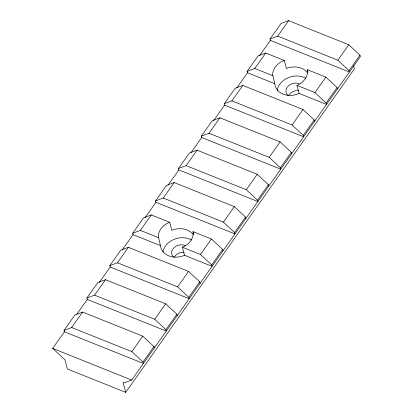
<?xml version="1.0" encoding="UTF-8"?>
<svg xmlns="http://www.w3.org/2000/svg" width="413" height="413" viewBox="0 0 413 413"><rect width="100%" height="100%" fill="white"/><g stroke="black" fill="none" stroke-linecap="round" stroke-linejoin="round"><path stroke-width="0.62" d="M353.564 65.812L354.38 68.878L125.712 392.35L67.371 368.979L64.764 359.181L63.85 358.814L52.657 348.391L64.387 331.794L64.02 330.4L74.949 314.938L82.605 312.068L142.769 336.167L153.961 346.59L154.333 347.983M76.766 314.283L87.277 299.415L86.906 298.021L97.84 282.559L105.496 279.689L165.659 303.787L176.852 314.21L177.223 315.604M99.296 282.415L110.168 267.035L109.796 265.642L120.73 250.18L128.386 247.31L188.55 271.408L199.742 281.831L200.114 283.225M122.186 250.035L133.058 234.656L132.687 233.262L143.616 217.801L151.272 214.93L169.707 222.313L171.849 230.356L173.847 229.54A17.707 13.975 -14.9 0 1 193.289 234.692M145.077 217.656L155.949 202.277L155.577 200.883L166.506 185.422L174.162 182.546L234.326 206.65L245.523 217.073L245.895 218.467M167.967 185.277L178.839 169.898L178.468 168.504L189.397 153.042L197.053 150.167L257.216 174.271L268.414 184.694L268.78 186.087M191.219 152.382L201.73 137.519L201.358 136.125L212.287 120.663L219.943 117.788L280.107 141.891L291.304 152.314L291.671 153.708M213.743 120.519L224.615 105.139L224.249 103.746L235.178 88.284L242.834 85.408L302.997 109.512L314.19 119.935L314.561 121.329M236.634 88.139L247.506 72.755L247.139 71.366L258.068 55.905L265.724 53.029L284.299 60.474L286.441 68.512L288.181 67.804A17.707 13.975 -14.9 0 1 307.623 72.956M259.524 55.755L270.396 40.376L270.025 38.987L280.959 23.52L288.615 20.65L348.779 44.749L359.971 55.177L360.342 56.566L131.675 380.043L124.019 382.913L123.105 382.546L125.712 392.35M64.02 330.4L71.676 327.53L82.605 312.068M86.906 298.021L94.562 295.15L105.496 279.689M109.796 265.642L117.452 262.771L128.386 247.31M132.687 233.262L140.343 230.392L151.272 214.93M155.577 200.883L163.233 198.013L174.162 182.546M178.468 168.504L186.124 165.628L197.053 150.167M201.358 136.125L209.014 133.249L219.943 117.788M224.249 103.746L231.905 100.87L242.834 85.408M247.139 71.366L254.795 68.491L265.724 53.029M270.025 38.987L277.681 36.112L288.615 20.65M71.676 327.53L131.84 351.628L142.769 336.167M94.562 295.15L154.73 319.249L165.659 303.787M117.452 262.771L177.616 286.87L188.55 271.408M200.506 254.491L211.704 264.914L212.07 266.308L184.497 255.26L182.36 247.222L200.506 254.491L211.441 239.029L222.633 249.452L223.005 250.846M163.233 198.013L223.397 222.111L234.326 206.65M186.124 165.628L246.287 189.732L257.216 174.271M209.014 133.249L269.178 157.353L280.107 141.891M231.905 100.87L292.068 124.974L302.997 109.512M314.959 92.595L326.151 103.018L326.523 104.412L299.089 93.421L296.952 85.377L314.959 92.595L325.888 77.133L337.08 87.556L337.452 88.95M277.681 36.112L337.849 60.215L348.779 44.749M64.387 331.794L143.404 363.445L143.032 362.056L153.961 346.59M87.277 299.415L166.294 331.066L165.923 329.672L176.852 314.21M110.168 267.035L189.185 298.687L188.813 297.293L199.742 281.831M211.704 264.914L222.633 249.452M155.949 202.277L234.961 233.928L234.594 232.534L245.523 217.073M178.839 169.898L257.851 201.549L257.48 200.155L268.414 184.694M201.73 137.519L280.742 169.17L280.37 167.776L291.304 152.314M224.615 105.139L303.632 136.791L303.261 135.397L314.19 119.935M326.151 103.018L337.08 87.556M270.396 40.376L349.413 72.027L349.042 70.638L359.971 55.177M284.299 60.474L281.78 61.496A17.707 13.975 -14.9 0 0 272.632 74.433L275.249 86.105A17.707 13.975 -14.9 0 0 296.322 94.546L299.089 93.421M296.952 85.377L298.444 84.773A17.707 13.975 -14.9 0 0 307.592 71.836L307.308 69.689L325.888 77.133M169.707 222.313L167.446 223.232A17.707 13.975 -14.9 0 0 158.298 236.169L160.91 247.841A17.707 13.975 -14.9 0 0 181.983 256.282L184.497 255.26M182.36 247.222L184.11 246.509A17.707 13.975 -14.9 0 0 193.253 233.572L193.005 231.647L211.441 239.029M254.795 68.491L272.797 75.703M247.506 72.755L274.939 83.746M140.343 230.392L158.494 237.661M133.058 234.656L160.631 245.699M52.657 348.391L131.675 380.043M337.849 60.215L349.042 70.638M292.068 124.974L303.261 135.397M269.178 157.353L280.37 167.776M246.287 189.732L257.48 200.155M223.397 222.111L234.594 232.534M177.616 286.87L188.813 297.293M154.73 319.249L165.923 329.672M131.84 351.628L143.032 362.056M307.308 69.689L307.969 72.161M193.005 231.647L193.496 233.5M162.949 252.013A17.707 13.975 -14.9 0 1 171.989 240.314L176.253 238.58A17.707 13.975 -14.9 0 1 191.591 240.046M277.216 90.901A17.707 13.975 -14.9 0 1 286.323 78.578L290.587 76.844A17.707 13.975 -14.9 0 1 305.925 78.31M173.475 257.01A8.854 6.985 -14.9 0 1 176.155 246.133L178.287 245.265A8.854 6.985 -14.9 0 1 185.829 245.926M288.31 95.692A8.854 6.985 -14.9 0 1 290.489 84.397L292.621 83.529A8.854 6.985 -14.9 0 1 299.229 83.746M174.312 257.247A8.854 6.985 -14.9 0 1 178.127 253.541L180.259 252.679A8.854 6.985 -14.9 0 1 184.229 252.276M288.646 95.511A8.854 6.985 -14.9 0 1 292.461 91.805L294.593 90.943A8.854 6.985 -14.9 0 1 298.568 90.54"/></g></svg>
